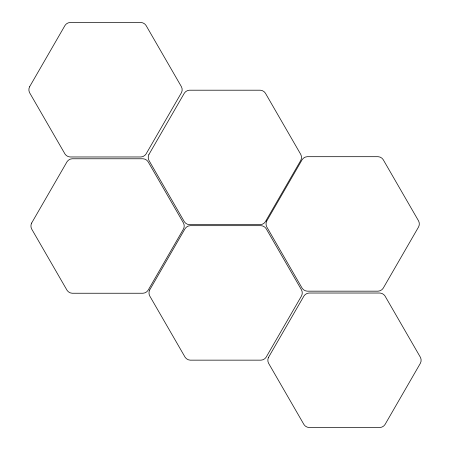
<?xml version="1.0" encoding="UTF-8"?>
<svg xmlns="http://www.w3.org/2000/svg" width="450" height="450" viewBox="0 0 450 450"><rect width="100%" height="100%" fill="white"/><g stroke="black" fill="none" stroke-linecap="round" stroke-linejoin="round"><path stroke-width="0.67" d="M29.565 86.828L28.946 88.672L28.946 90.804L29.565 92.649L65.019 154.063L66.313 155.514L68.158 156.583L70.065 156.971L140.979 156.971L142.881 156.583L144.731 155.514L146.019 154.063L181.479 92.649L182.093 90.804L182.093 88.672L181.479 86.828L146.019 25.414L144.731 23.957L142.881 22.888L140.979 22.5L70.065 22.5L68.158 22.888L66.313 23.957L65.019 25.414L29.565 86.828M31.613 223.093L30.994 224.944L30.994 227.07L31.613 228.921L67.067 290.334L68.361 291.786L70.206 292.854L72.112 293.243L143.027 293.243L144.934 292.854L146.779 291.786L148.067 290.334L183.527 228.921L184.14 227.07L184.14 224.944L183.527 223.093L148.067 161.679L146.779 160.228L144.934 159.159L143.027 158.771L72.112 158.771L70.206 159.159L68.361 160.228L67.067 161.679L31.613 223.093M148.905 154.524L148.292 156.369L148.292 158.501L148.905 160.346L184.365 221.76L185.653 223.217L187.498 224.286L189.405 224.674L260.319 224.674L262.226 224.286L264.071 223.217L265.365 221.76L300.819 160.346L301.433 158.501L301.433 156.369L300.819 154.524L265.365 93.111L264.071 91.659L262.226 90.591L260.319 90.203L189.405 90.203L187.498 90.591L185.653 91.659L184.365 93.111L148.905 154.524M149.659 290.002L149.046 291.853L149.046 293.979L149.659 295.83L185.119 357.244L186.407 358.695L188.252 359.764L190.159 360.152L261.073 360.152L262.98 359.764L264.825 358.695L266.119 357.244L301.573 295.83L302.186 293.979L302.186 291.853L301.573 290.002L266.119 228.589L264.825 227.138L262.98 226.069L261.073 225.681L190.159 225.681L188.252 226.069L186.407 227.138L185.119 228.589L149.659 290.002M266.721 221.023L266.102 222.868L266.102 225L266.721 226.845L302.175 288.259L303.469 289.716L305.314 290.779L307.221 291.167L378.135 291.167L380.042 290.779L381.887 289.716L383.175 288.259L418.635 226.845L419.248 225L419.248 222.868L418.635 221.023L383.175 159.609L381.887 158.153L380.042 157.084L378.135 156.696L307.221 156.696L305.314 157.084L303.469 158.153L302.175 159.609L266.721 221.023M268.521 357.351L267.907 359.196L267.907 361.327L268.521 363.173L303.981 424.586L305.269 426.043L307.119 427.112L309.021 427.5L379.935 427.5L381.842 427.112L383.687 426.043L384.981 424.586L420.435 363.173L421.054 361.327L421.054 359.196L420.435 357.351L384.981 295.937L383.687 294.486L381.842 293.417L379.935 293.029L309.021 293.029L307.119 293.417L305.269 294.486L303.981 295.937L268.521 357.351"/></g></svg>
